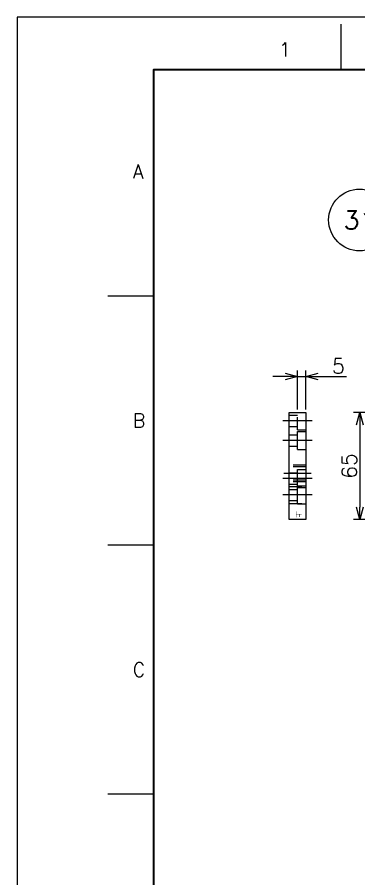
# Model space of a CAD drawing. Header units: millimetres. Extents: x 0 to 1764, y -17 to 1242.
# Drawn here: x 0 to 208, y 718 to 1242 of the extents above; entities that cross this region are included whole.
import ezdxf
from ezdxf import colors
from ezdxf.entities.mleader import LeaderData, LeaderLine
from ezdxf.enums import TextEntityAlignment as Align
from ezdxf.math import Vec2, Vec3

# ---------------------------------------------------------------- set-up
doc = ezdxf.new("R2010")
doc.units = ezdxf.units.MM
doc.header["$LTSCALE"] = 1.2
doc.header["$PDMODE"] = 99
doc.header["$PDSIZE"] = 1
doc.linetypes.add('CENTER2', pattern=[28.575, 19.05, -3.175, 3.175, -3.175])
doc.linetypes.add('HIDDEN', pattern=[9.525, 6.35, -3.175])
for name, color, linetype, lineweight in [('04_HIDDEN', 2, 'HIDDEN', 13), ('05_CENTER', 4, 'CENTER2', 13), ('08_DIM', 3, 'Continuous', 13), ('90_FRAME', 5, 'Continuous', 35)]:
    doc.layers.add(name, color=color, linetype=linetype, lineweight=lineweight)
doc.layers.add('10_DRAFT', color=8, linetype='Continuous', lineweight=0, plot=False)
doc.layers.add('91_BLANK', color=5, linetype='Continuous', lineweight=0, plot=False)
doc.styles.add('KSS_TXT', font='txt.shx', dxfattribs={"bigfont": 'extfont2.shx'})
doc.styles.get("Standard").update_dxf_attribs({"font": 'txt.shx', "bigfont": 'extfont2.shx'})
doc.dimstyles.new('KSS_DIM', dxfattribs={"dimscale": 3, "dimtxt": 3, "dimasz": 2.5, "dimexe": 1.25, "dimexo": 0.625, "dimtad": 1, "dimdsep": 46, "dimtxsty": 'KSS_TXT', "dimblk": 'OPEN30', "dimcen": 0, "dimazin": 2, "dimtfac": 0.75, "dimtmove": 0, "dimatfit": 3, "dimldrblk": 'OPEN30', "dimfxl": 1.25, "dimtolj": 1, "dimarcsym": 0})

# ---------------------------------------------------------------- blocks, each defined once
blk = doc.blocks.new('AM_BALLOON1')
at = {"transparency": 16777216}
blk.add_circle((0, 0), 5, dxfattribs=at)
blk.add_attdef('B_NUMBER', text='', height=3, dxfattribs=at).set_placement((0, 0), align=Align.MIDDLE_CENTER)
blk = doc.blocks.new('_OPEN')
at = {"color": 0, "linetype": 'ByBlock'}
for p, q in [((-1, 0.167), (0, 0)), ((0, 0), (-1, -0.167)), ((0, 0), (-1, 0))]:
    blk.add_line(p, q, dxfattribs=at)
blk = doc.blocks.new('_Open30')
at = {"color": 0, "linetype": 'ByBlock', "lineweight": -2}
for p, q in [((-1, 0.268), (0, 0)), ((0, 0), (-1, -0.268)), ((0, 0), (-1, 0))]:
    blk.add_line(p, q, dxfattribs=at)
blk = doc.blocks.new('*D178')
at = {"layer": '08_DIM', "color": 0, "lineweight": -2, "transparency": 16777216}
for p, q in [((283.88, 1001.55), (204.41, 1001.55)), ((208.16, 994.05), (208.16, 944.05)), ((285.88, 936.55), (204.41, 936.55))]:
    blk.add_line(p, q, dxfattribs=at)
at = {"layer": 'Defpoints', "color": 0, "transparency": 16777216}
for p in [(285.76, 1001.55), (208.16, 936.55), (287.76, 936.55)]:
    blk.add_point(p, dxfattribs=at)
at = {"layer": '08_DIM', "color": 0, "lineweight": -2, "transparency": 16777216, "xscale": 7.5, "yscale": 7.5, "zscale": 7.5}
for p, rotation in [((208.16, 1001.55), 90), ((208.16, 936.55), 270)]:
    blk.add_blockref('_Open30', p, dxfattribs=dict(at, rotation=rotation))
at = {"layer": '08_DIM', "color": 0, "transparency": 16777216, "insert": (201.78, 969.05), "char_height": 9, "attachment_point": 5, "rotation": 90, "style": 'KSS_TXT'}
blk.add_mtext('\\A1;65', dxfattribs=at)
blk = doc.blocks.new('*D182')
at = {"layer": '08_DIM', "color": 0, "lineweight": -2, "transparency": 16777216}
for p, q in [((170.3, 1003.43), (170.3, 1027.18)), ((175.3, 1003.43), (175.3, 1027.18)), ((162.8, 1023.43), (155.3, 1023.43)), ((170.3, 1023.43), (175.3, 1023.43)), ((182.8, 1023.43), (200.05, 1023.43))]:
    blk.add_line(p, q, dxfattribs=at)
at = {"layer": 'Defpoints', "color": 0, "transparency": 16777216}
for p in [(175.3, 1023.43), (170.3, 1001.55), (175.3, 1001.55)]:
    blk.add_point(p, dxfattribs=at)
at = {"layer": '08_DIM', "color": 0, "lineweight": -2, "transparency": 16777216, "xscale": 7.5, "yscale": 7.5, "zscale": 7.5}
blk.add_blockref('_Open30', (170.3, 1023.43), dxfattribs=at)
at = {"layer": '08_DIM', "color": 0, "lineweight": -2, "transparency": 16777216, "xscale": 7.5, "yscale": 7.5, "zscale": 7.5, "rotation": 180}
blk.add_blockref('_Open30', (175.3, 1023.43), dxfattribs=at)
at = {"layer": '08_DIM', "color": 0, "transparency": 16777216, "insert": (195.18, 1029.8), "char_height": 9, "attachment_point": 5, "style": 'KSS_TXT'}
blk.add_mtext('\\A1;5', dxfattribs=at)

msp = doc.modelspace()

# ---------------------------------------------------------------- linework, layer by layer
at = {"color": 0}
for p, q in [((170.302, 979.055), (170.302, 990.055)), ((170.302, 990.055), (175.302, 990.055)), ((170.302, 979.055), (175.302, 979.055)), ((170.302, 957.055), (175.302, 957.055)), ((170.302, 946.055), (170.302, 957.055)), ((170.302, 946.055), (175.302, 946.055))]:
    msp.add_line(p, q, dxfattribs=at)
msp.add_lwpolyline([(175.302, 1001.555), (175.302, 936.555), (165.302, 936.555), (165.302, 1001.555)], close=True, dxfattribs=at)
at = {"layer": '04_HIDDEN'}
for p, q in [((165.302, 999.955), (170.302, 999.955)), ((170.302, 991.055), (170.302, 1001.555)), ((165.302, 993.155), (170.302, 993.155)), ((170.302, 991.055), (175.302, 991.055)), ((165.302, 987.955), (170.302, 987.955)), ((165.302, 981.155), (170.302, 981.155)), ((175.302, 969.555), (165.302, 969.555)), ((175.302, 968.555), (165.302, 968.555)), ((175.302, 960.555), (165.302, 960.555)), ((175.302, 959.555), (165.302, 959.555)), ((165.302, 954.955), (170.302, 954.955)), ((165.302, 948.155), (170.302, 948.155))]:
    msp.add_line(p, q, dxfattribs=at)
at = {"layer": '04_HIDDEN', "color": 9}
for p, q in [((165.302, 956.655), (175.302, 956.655)), ((165.302, 946.455), (175.302, 946.455))]:
    msp.add_line(p, q, dxfattribs=at)
at = {"layer": '05_CENTER'}
for p, q in [((179.161, 996.555), (161.444, 996.555)), ((179.161, 984.555), (161.444, 984.555)), ((178.69, 964.555), (161.915, 964.555)), ((179.161, 951.555), (161.444, 951.555))]:
    msp.add_line(p, q, dxfattribs=at)
at = {"layer": '10_DRAFT'}
for p, q in [((165.302, 964.955), (170.302, 964.955)), ((170.302, 967.055), (175.302, 967.055)), ((170.302, 956.055), (170.302, 967.055)), ((179.161, 961.555), (161.444, 961.555)), ((165.302, 958.155), (170.302, 958.155)), ((170.302, 956.055), (175.302, 956.055))]:
    msp.add_line(p, q, dxfattribs=at)
at = {"layer": '90_FRAME', "color": 4, "lineweight": 13}
for p, q in [((196.76, 1209.75), (196.76, 1237.359)), ((82.742, 1072.29), (55.133, 1072.29)), ((82.742, 921.066), (55.133, 921.066)), ((82.742, 769.842), (55.133, 769.842))]:
    msp.add_line(p, q, dxfattribs=at)
at = {"layer": '90_FRAME'}
msp.add_lwpolyline([(82.742, 27.485), (1736.459, 27.485), (1736.459, 1209.75), (82.742, 1209.75)], close=True, dxfattribs=at)
at = {"layer": '91_BLANK'}
msp.add_lwpolyline([(0, 0), (1764.068, 0), (1764.068, 1241.619), (0, 1241.619)], close=True, dxfattribs=at)

# ---------------------------------------------------------------- texts
at = {"layer": '10_DRAFT', "style": 'KSS_TXT'}
msp.add_text('上', height=3, rotation=270, dxfattribs=at).set_placement((169.14, 941.862))
at = {"layer": '90_FRAME', "color": 0, "lineweight": 13, "style": 'KSS_TXT'}
msp.add_text('1', height=8.52, dxfattribs=at).set_placement((162.682, 1215.249), align=Align.BOTTOM_CENTER)
for s, p in [('A', (70.199, 1147.902)), ('B', (70.199, 996.678)), ('C', (70.199, 845.454))]:
    msp.add_text(s, height=8.52, dxfattribs=at).set_placement(p, align=Align.MIDDLE_LEFT)

# ---------------------------------------------------------------- dimensions: what is measured, and where the dimension line sits
at = {"layer": '08_DIM'}
dim = msp.add_linear_dim(base=(175.302, 1023.427), p1=(170.302, 1001.555), p2=(175.302, 1001.555), dimstyle='KSS_DIM', override={"dimarcsym": 1}, dxfattribs=at)
dim.commit()
dim.dimension.update_dxf_attribs({"geometry": '*D182', "text_midpoint": (195.177, 1029.802)})
dim = msp.add_linear_dim(base=(208.159, 936.555), p1=(285.759, 1001.555), p2=(287.759, 936.555), angle=90, dimstyle='KSS_DIM', override={"dimarcsym": 1}, dxfattribs=at)
dim.commit()
dim.dimension.update_dxf_attribs({"geometry": '*D178', "text_midpoint": (201.784, 969.055)})

# ---------------------------------------------------------------- leaders
ml = msp.add_multileader_block('Standard', dxfattribs=at)
ml.set_content('AM_BALLOON1', color=256, scale=3.75)
ml.set_attribute('B_NUMBER', '31', width=0)
ml.set_leader_properties(color=256, linetype='ByLayer', lineweight=-1)
ml.set_arrow_properties(name='OPEN')
ml.build(insert=Vec2(0, 0))
ml.multileader.update_dxf_attribs({"leader_type": 0, "has_dogleg": 0, "text_right_attachment_type": 6, "dogleg_length": 0, "arrow_head_size": 7.5, "scale": 2.5, "block_connection_type": 1})
ctx = ml.context
ctx.base_point, ctx.scale, ctx.char_height, ctx.arrow_head_size, ctx.landing_gap_size, ctx.plane_origin = Vec3(207.96, 1118.516), 2.5, 15, 7.5, 7.5, Vec3(207.96, 1118.516)
ctx.right_attachment, ctx.attachment_type = 6, 1
notes = []
notes.append((ctx, [(0, (0, 0, 0), (0, 0), (1, 0), 1, [])]))
ctx.block.insert = Vec3(207.96, 1118.516)
ml = msp.add_multileader_block('Standard', dxfattribs=at)
ml.set_content('AM_BALLOON1', color=256, scale=3.75)
ml.set_attribute('B_NUMBER', '32', width=0)
ml.set_leader_properties(color=256, linetype='ByLayer', lineweight=-1)
ml.set_arrow_properties(name='OPEN')
ml.build(insert=Vec2(0, 0))
ml.multileader.update_dxf_attribs({"leader_type": 0, "has_dogleg": 0, "text_right_attachment_type": 6, "dogleg_length": 0, "arrow_head_size": 7.5, "scale": 2.5, "block_connection_type": 1})
ctx = ml.context
ctx.base_point, ctx.scale, ctx.char_height, ctx.arrow_head_size, ctx.landing_gap_size, ctx.plane_origin = Vec3(679.832, 1118.516), 2.5, 15, 7.5, 7.5, Vec3(679.832, 1118.516)
ctx.right_attachment, ctx.attachment_type = 6, 1
notes.append((ctx, [(0, (0, 0, 0), (0, 0), (1, 0), 1, [])]))
ctx.block.insert = Vec3(679.832, 1118.516)
ml = msp.add_multileader_block('Standard', dxfattribs=at)
ml.set_content('AM_BALLOON1', color=256, scale=3.75)
ml.set_attribute('B_NUMBER', '33', width=0)
ml.set_leader_properties(color=256, linetype='ByLayer', lineweight=-1)
ml.set_arrow_properties(name='OPEN')
ml.build(insert=Vec2(0, 0))
ml.multileader.update_dxf_attribs({"leader_type": 0, "has_dogleg": 0, "text_right_attachment_type": 6, "dogleg_length": 0, "arrow_head_size": 7.5, "scale": 2.5, "block_connection_type": 1})
ctx = ml.context
ctx.base_point, ctx.scale, ctx.char_height, ctx.arrow_head_size, ctx.landing_gap_size, ctx.plane_origin = Vec3(1116.648, 1118.516), 2.5, 15, 7.5, 7.5, Vec3(1116.648, 1118.516)
ctx.right_attachment, ctx.attachment_type = 6, 1
notes.append((ctx, [(0, (0, 0, 0), (0, 0), (1, 0), 1, [])]))
ctx.block.insert = Vec3(1116.648, 1118.516)
for ctx, leaders in notes:
    for number, flags, end, landing, length, lines in leaders:
        leader = LeaderData()
        leader.index, (leader.has_last_leader_line, leader.has_dogleg_vector, leader.attachment_direction) = number, flags
        leader.last_leader_point, leader.dogleg_vector, leader.dogleg_length = Vec3(end), Vec3(landing), length
        for number, points, colour, breaks in lines:
            line = LeaderLine()
            line.index, line.vertices, line.color, line.breaks = number, Vec3.list(points), colors.encode_raw_color(colour), breaks
            leader.lines.append(line)
        ctx.leaders.append(leader)

doc.saveas('drawing.dxf')
